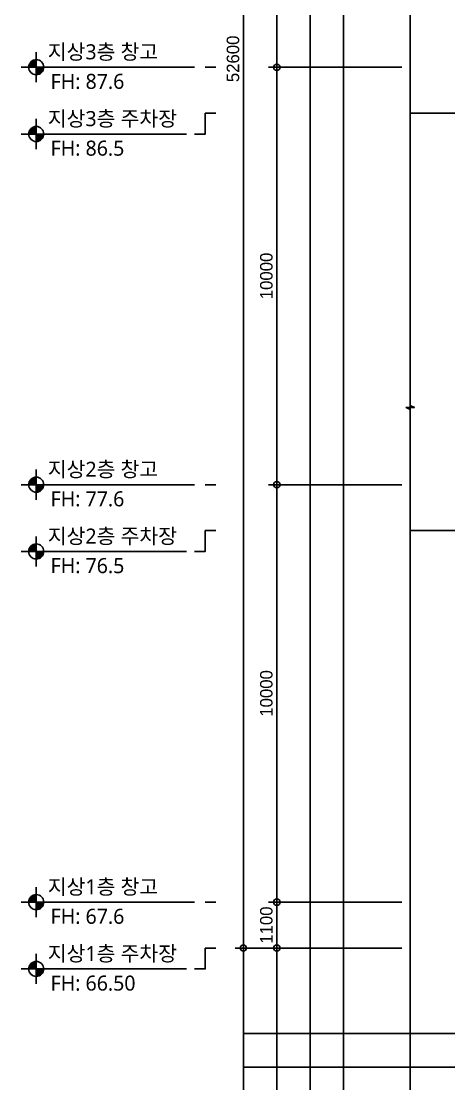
# Model space of a CAD drawing. Header units: millimetres. Extents: x 43197023 to 43466355, y 1341521 to 1420690.
# Drawn here: x 43396293 to 43406548, y 1370590 to 1396041 of the extents above; entities that cross this region are included whole.
import ezdxf

# ---------------------------------------------------------------- set-up
doc = ezdxf.new("R2010")
doc.units = ezdxf.units.MM
doc.header["$LTSCALE"] = 1000
doc.header["$MEASUREMENT"] = 0
doc.header["$PDSIZE"] = -10
doc.layers.get('0').update_dxf_attribs({"linetype": 'CONTINUOUS'})
doc.layers.get('Defpoints').update_dxf_attribs({"color": 171, "linetype": 'CONTINUOUS'})
for name, color, linetype in [('cen', 1, 'CONTINUOUS'), ('NDIM', 7, 'CONTINUOUS'), ('SYM', 7, 'CONTINUOUS'), ('TEXT(AXIS)', 2, 'CONTINUOUS')]:
    doc.layers.add(name, color=color, linetype=linetype)
doc.styles.add('CGS', font='cgse', dxfattribs={"bigfont": 'cgs'})
doc.styles.add('나눔바른고딕', font='NanumBarunGothic.ttf')
doc.dimstyles.new('NDIM 1200', dxfattribs={"dimscale": 500, "dimtxt": 3, "dimasz": 1, "dimexe": 2, "dimexo": 2, "dimgap": 1, "dimtad": 1, "dimdec": 0, "dimdsep": 46, "dimtxsty": 'CGS', "dimblk": 'DOT0', "dimcen": 1, "dimdle": 8, "dimclrd": 2, "dimclre": 2, "dimclrt": 2, "dimadec": 0, "dimazin": 0, "dimtfac": 1, "dimtdec": 0, "dimtix": 1, "dimtmove": 2, "dimatfit": 3, "dimldrblk": 'DOT0', "dimfxl": 1, "dimtolj": 1, "dimtzin": 0, "dimlwd": -1, "dimlwe": -1, "dimarcsym": 0})

# ---------------------------------------------------------------- blocks, each defined once
blk = doc.blocks.new('A$C19853FC8')
at = {"layer": 'SYM'}
for p, q in [((1800, 0), (1800, 3600)), ((3600, 1800), (0, 1800))]:
    blk.add_line(p, q, dxfattribs=at)
blk.add_circle((1800, 1800), 900, dxfattribs=at)
for points in [[(900, 1800), (1800, 2700), (914, 1959), (1643, 2686)], [(914, 1959), (1643, 2686), (954, 2112), (1492, 2646)], [(954, 2112), (1492, 2646), (1025, 2260), (1346, 2576)], [(1025, 2260), (1346, 2576), (1109, 2378), (1222, 2491)], [(1800, 900), (2700, 1800), (1959, 914), (2686, 1643)], [(1959, 914), (2686, 1643), (2112, 954), (2646, 1492)], [(2112, 954), (2646, 1492), (2260, 1025), (2576, 1346)], [(2260, 1025), (2576, 1346), (2378, 1109), (2491, 1222)]]:
    blk.add_solid(points, dxfattribs=at)
at = {"layer": 'SYM', "linetype": 'Continuous'}
for points in [[(1800, 2700), (1800, 1800), (900, 1800)], [(2700, 1800), (1800, 900), (1800, 1800)]]:
    blk.add_solid(points, dxfattribs=at)
blk = doc.blocks.new('DOT0')
blk.add_line((-3, 0), (3, 0))
at = {"color": 6}
blk.add_circle((0, 0), 0.75, dxfattribs=at)
blk = doc.blocks.new('*D153')
at = {"layer": 'Defpoints', "color": 0, "ltscale": 0.4, "transparency": 16777216}
for p in [(43405623, 1416440), (43401623, 1373840), (43405623, 1373840)]:
    blk.add_point(p, dxfattribs=at)
at = {"layer": 'NDIM', "ltscale": 0.4, "transparency": 16777216}
for p, q in [((43405423, 1416440), (43401423, 1416440)), ((43401623, 1416340), (43401623, 1373940)), ((43405423, 1373840), (43401423, 1373840))]:
    blk.add_line(p, q, dxfattribs=at)
at = {"layer": 'NDIM', "ltscale": 0.4, "transparency": 16777216, "xscale": 100, "yscale": 100, "zscale": 100}
for p, rotation in [((43401623, 1416440), 90), ((43401623, 1373840), 270)]:
    blk.add_blockref('DOT0', p, dxfattribs=dict(at, rotation=rotation))
at = {"layer": 'NDIM', "ltscale": 0.4, "transparency": 16777216, "insert": (43401373, 1395140), "char_height": 300, "attachment_point": 5, "rotation": 90, "style": 'CGS'}
blk.add_mtext('\\A1;52600', dxfattribs=at)
blk = doc.blocks.new('*D154')
at = {"layer": 'Defpoints', "color": 0, "ltscale": 0.4, "transparency": 16777216}
for p in [(43405623, 1384940), (43402423, 1374940), (43405623, 1374940)]:
    blk.add_point(p, dxfattribs=at)
at = {"layer": 'NDIM', "ltscale": 0.4, "transparency": 16777216}
for p, q in [((43405423, 1384940), (43402223, 1384940)), ((43402423, 1384840), (43402423, 1375040)), ((43405423, 1374940), (43402223, 1374940))]:
    blk.add_line(p, q, dxfattribs=at)
at = {"layer": 'NDIM', "ltscale": 0.4, "transparency": 16777216, "xscale": 100, "yscale": 100, "zscale": 100}
for p, rotation in [((43402423, 1384940), 90), ((43402423, 1374940), 270)]:
    blk.add_blockref('DOT0', p, dxfattribs=dict(at, rotation=rotation))
at = {"layer": 'NDIM', "ltscale": 0.4, "transparency": 16777216, "insert": (43402173, 1379940), "char_height": 300, "attachment_point": 5, "rotation": 90, "style": 'CGS'}
blk.add_mtext('\\A1;10000', dxfattribs=at)
blk = doc.blocks.new('*D155')
at = {"layer": 'Defpoints', "color": 0, "ltscale": 0.4, "transparency": 16777216}
for p in [(43405623, 1394940), (43402423, 1384940), (43405623, 1384940)]:
    blk.add_point(p, dxfattribs=at)
at = {"layer": 'NDIM', "ltscale": 0.4, "transparency": 16777216}
for p, q in [((43405423, 1394940), (43402223, 1394940)), ((43402423, 1394840), (43402423, 1385040)), ((43405423, 1384940), (43402223, 1384940))]:
    blk.add_line(p, q, dxfattribs=at)
at = {"layer": 'NDIM', "ltscale": 0.4, "transparency": 16777216, "xscale": 100, "yscale": 100, "zscale": 100}
for p, rotation in [((43402423, 1394940), 90), ((43402423, 1384940), 270)]:
    blk.add_blockref('DOT0', p, dxfattribs=dict(at, rotation=rotation))
at = {"layer": 'NDIM', "ltscale": 0.4, "transparency": 16777216, "insert": (43402173, 1389940), "char_height": 300, "attachment_point": 5, "rotation": 90, "style": 'CGS'}
blk.add_mtext('\\A1;10000', dxfattribs=at)
blk = doc.blocks.new('*D156')
at = {"layer": 'Defpoints', "color": 0, "ltscale": 0.4, "transparency": 16777216}
for p in [(43405623, 1404940), (43402423, 1394940), (43405623, 1394940)]:
    blk.add_point(p, dxfattribs=at)
at = {"layer": 'NDIM', "ltscale": 0.4, "transparency": 16777216}
for p, q in [((43405423, 1404940), (43402223, 1404940)), ((43402423, 1404840), (43402423, 1395040)), ((43405423, 1394940), (43402223, 1394940))]:
    blk.add_line(p, q, dxfattribs=at)
at = {"layer": 'NDIM', "ltscale": 0.4, "transparency": 16777216, "xscale": 100, "yscale": 100, "zscale": 100}
for p, rotation in [((43402423, 1404940), 90), ((43402423, 1394940), 270)]:
    blk.add_blockref('DOT0', p, dxfattribs=dict(at, rotation=rotation))
at = {"layer": 'NDIM', "ltscale": 0.4, "transparency": 16777216, "insert": (43402173, 1399940), "char_height": 300, "attachment_point": 5, "rotation": 90, "style": 'CGS'}
blk.add_mtext('\\A1;10000', dxfattribs=at)
blk = doc.blocks.new('*D158')
at = {"layer": 'Defpoints', "color": 0, "ltscale": 0.4, "transparency": 16777216}
for p in [(43405623, 1374940), (43402423, 1373840), (43405623, 1373840)]:
    blk.add_point(p, dxfattribs=at)
at = {"layer": 'NDIM', "ltscale": 0.4, "transparency": 16777216}
for p, q in [((43405423, 1374940), (43402223, 1374940)), ((43402423, 1374840), (43402423, 1373940)), ((43405423, 1373840), (43402223, 1373840))]:
    blk.add_line(p, q, dxfattribs=at)
at = {"layer": 'NDIM', "ltscale": 0.4, "transparency": 16777216, "xscale": 100, "yscale": 100, "zscale": 100}
for p, rotation in [((43402423, 1374940), 90), ((43402423, 1373840), 270)]:
    blk.add_blockref('DOT0', p, dxfattribs=dict(at, rotation=rotation))
at = {"layer": 'NDIM', "ltscale": 0.4, "transparency": 16777216, "insert": (43402173, 1374390), "char_height": 300, "attachment_point": 5, "rotation": 90, "style": 'CGS'}
blk.add_mtext('\\A1;1100', dxfattribs=at)

msp = doc.modelspace()

# ---------------------------------------------------------------- linework, layer by layer
at = {"layer": 'cen', "ltscale": 10000}
for p, q in [((43405623.4, 1393840.2), (43419623.5, 1393840.2)), ((43405623.4, 1383840.2), (43419623.4, 1383840.2))]:
    msp.add_line(p, q, dxfattribs=at)
at = {"layer": 'Defpoints', "ltscale": 10000}
for p, q in [((43401623.4, 1371790.3), (43423623.4, 1371790.3)), ((43401623.4, 1370990.3), (43423623.4, 1370990.3))]:
    msp.add_line(p, q, dxfattribs=at)
for points in [[(43401623.4, 1349690.2), (43423623.4, 1349690.2), (43423623.4, 1420690.2), (43401623.4, 1420690.2)], [(43402423.4, 1350490.2), (43422823.4, 1350490.2), (43422823.4, 1419890.2), (43402423.4, 1419890.2)], [(43403223.4, 1351290.2), (43422023.4, 1351290.2), (43422023.4, 1419090.2), (43403223.4, 1419090.2)], [(43404023.4, 1352090.2), (43421223.4, 1352090.2), (43421223.4, 1418290.2), (43404023.4, 1418290.2)], [(43405623.4, 1352090.2), (43419623.4, 1352090.2), (43419623.4, 1416690.2), (43405623.4, 1416690.2)]]:
    msp.add_lwpolyline(points, close=True, dxfattribs=at)
at = {"layer": 'SYM', "ltscale": 1000}
for p, q in [((43396292.9, 1394940.2), (43400452.9, 1394940.2)), ((43400705.5, 1394940.2), (43400958.1, 1394940.2)), ((43400705.6, 1393840.2), (43400958.2, 1393840.2)), ((43396292.9, 1393340.2), (43400257.9, 1393340.2)), ((43396292.9, 1384940.2), (43400452.9, 1384940.2)), ((43400705.5, 1384940.2), (43400958.1, 1384940.2)), ((43400705.5, 1383840.2), (43400958.1, 1383840.2)), ((43396292.9, 1383340.2), (43400257.9, 1383340.2)), ((43396292.9, 1374940.2), (43400452.9, 1374940.2)), ((43400705.5, 1374940.2), (43400958.1, 1374940.2)), ((43400705.5, 1373840.2), (43400958.1, 1373840.2)), ((43396292.9, 1373340.2), (43400257.9, 1373340.2))]:
    msp.add_line(p, q, dxfattribs=at)
at = {"layer": 'SYM', "color": 8}
msp.add_lwpolyline([(43405623.4, 1370940.2), (43405623.5, 1386740.2), (43405523.4, 1386790.2), (43405723.4, 1386790.2), (43405623.4, 1386840.2), (43405623.4, 1416690.2)], dxfattribs=at)
at = {"layer": 'SYM', "ltscale": 1000}
for points in [[(43400452.9, 1393340.2), (43400705.6, 1393340.2), (43400705.6, 1393840.2)], [(43400452.9, 1383340.2), (43400705.5, 1383340.2), (43400705.5, 1383840.2)], [(43400452.9, 1373340.2), (43400705.5, 1373340.2), (43400705.5, 1373840.2)]]:
    msp.add_lwpolyline(points, dxfattribs=at)

# ---------------------------------------------------------------- block references
at = {"ltscale": 1000, "xscale": 0.2, "yscale": 0.2, "zscale": 0.2}
for p in [(43396292.9, 1394580.2), (43396292.9, 1392980.2), (43396292.9, 1384580.2), (43396292.9, 1382980.2), (43396292.9, 1374580.2), (43396292.9, 1372980.2)]:
    msp.add_blockref('A$C19853FC8', p, dxfattribs=at)

# ---------------------------------------------------------------- texts
at = {"layer": 'TEXT(AXIS)', "style": '나눔바른고딕'}
for s, p in [('지상3층 창고', (43396929.1, 1395129.1)), ('FH: 87.6', (43396997.5, 1394421.1)), ('지상3층 주차장', (43396929.2, 1393529.1)), ('FH: 86.5', (43396997.5, 1392821.1)), ('지상2층 창고', (43396929.1, 1385129.1)), ('FH: 77.6', (43396997.5, 1384421.1)), ('지상2층 주차장', (43396929.1, 1383529.1)), ('FH: 76.5', (43396997.5, 1382821.1)), ('지상1층 창고', (43396929.1, 1375129.1)), ('FH: 67.6', (43396997.5, 1374421.1)), ('지상1층 주차장', (43396929.1, 1373529.1)), ('FH: 66.50', (43396997.5, 1372821.1))]:
    msp.add_text(s, height=360, dxfattribs=at).set_placement(p)

# ---------------------------------------------------------------- dimensions: what is measured, and where the dimension line sits
at = {"layer": 'NDIM', "ltscale": 0.4}
dim = msp.add_linear_dim(base=(43401623.4, 1373840.2), p1=(43405623.4, 1416440.2), p2=(43405623.4, 1373840.2), angle=270, text='52600', dimstyle='NDIM 1200', override={"dimscale": 100, "dimclrd": 256, "dimclre": 256, "dimclrt": 256}, dxfattribs=at)
dim.commit()
dim.dimension.update_dxf_attribs({"geometry": '*D153', "text_midpoint": (43401373.4, 1395140.2)})
for base, p1, p2, angle, picture, middle in [((43402423.4, 1394940.2), (43405623.4, 1404940.2), (43405623.4, 1394940.2), 270, '*D156', (43402173.4, 1399940.2)), ((43402423.4, 1384940.2), (43405623.4, 1394940.2), (43405623.4, 1384940.2), 270, '*D155', (43402173.4, 1389940.2)), ((43402423.4, 1374940.2), (43405623.4, 1384940.2), (43405623.4, 1374940.2), 270, '*D154', (43402173.4, 1379940.2)), ((43402423.4, 1373840.2), (43405623.4, 1374940.2), (43405623.4, 1373840.2), 90, '*D158', (43402173.4, 1374390.2))]:
    dim = msp.add_linear_dim(base=base, p1=p1, p2=p2, angle=angle, dimstyle='NDIM 1200', override={"dimscale": 100, "dimclrd": 256, "dimclre": 256, "dimclrt": 256}, dxfattribs=at)
    dim.commit()
    dim.dimension.update_dxf_attribs({"geometry": picture, "text_midpoint": middle})

doc.saveas('drawing.dxf')
